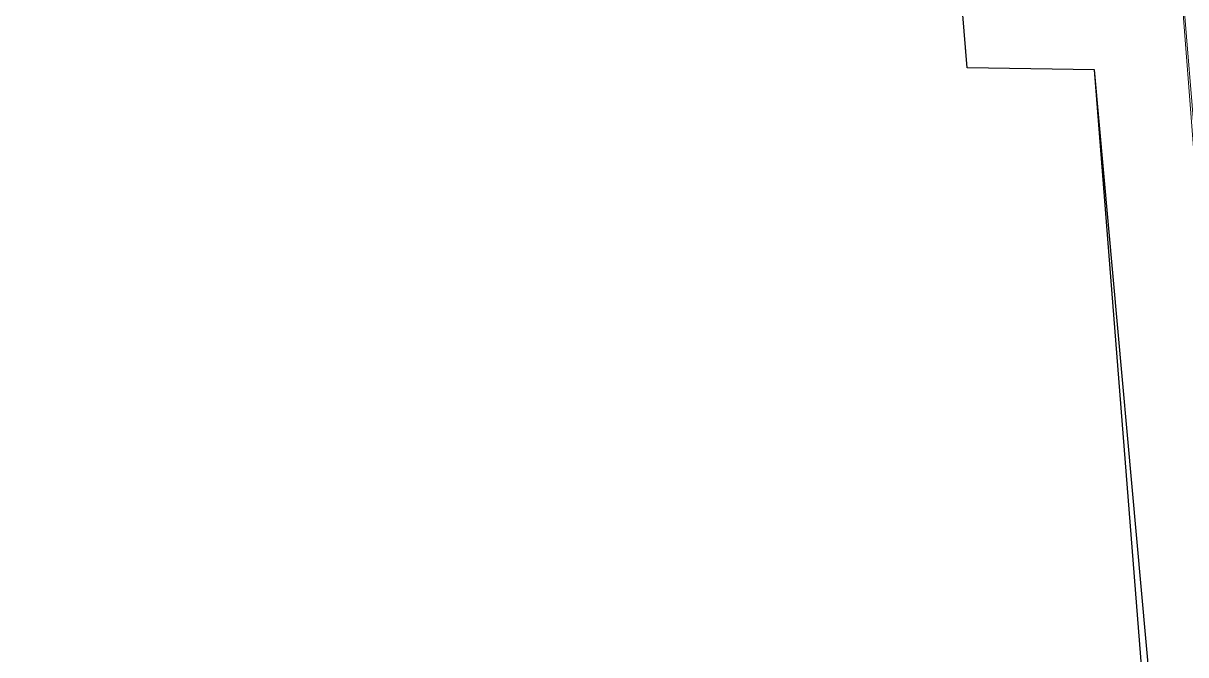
# Model space of a CAD drawing. Header units: metres. Extents: x -703672 to 3951284, y -4124475 to 4104628.
# Drawn here: x 328036.7 to 328178.7, y 4104202.8 to 4104279.9 of the extents above; entities that cross this region are included whole.
import ezdxf

# ---------------------------------------------------------------- set-up
doc = ezdxf.new("R2010")
doc.units = ezdxf.units.M
doc.header["$MEASUREMENT"] = 0
for name, color, linetype, lineweight in [('C-ANNO-TEXT', 7, 'Continuous', 25), ('V-ANNO-PATT', 9, 'Continuous', 0), ('V-SITE-FENC', 251, 'FENCE', 0)]:
    doc.layers.add(name, color=color, linetype=linetype, lineweight=lineweight)
doc.linetypes.add('FENCE', pattern='A,0.1,-0.01302,[7,dgnlstyle-tsaec.shx,S=0.000124008,R=0,X=0,Y=0],-0.01302', length=0.12604)

msp = doc.modelspace()

# ---------------------------------------------------------------- linework, layer by layer
at = {"layer": 'C-ANNO-TEXT', "color": 251, "lineweight": 30, "ltscale": 0.6, "elevation": 8.12919}
for points in [[(328148.52228, 4104316.836), (327636.29241, 4104274.83737), (327694.60428, 4104003.79269), (327867.58577, 4104017.9715), (327888.74897, 4103772.07525), (327930.14804, 4103772.34738), (327991.37739, 4103778.20553), (328030.98973, 4103774.98363), (328020.39741, 4103909.70113), (328021.61754, 4103915.7165), (328024.03488, 4103920.16623), (328073.81618, 4103990.31655), (328076.97676, 4104002.33663), (328073.07057, 4104056.32084), (328075.74611, 4104063.26121), (328158.65434, 4104190.30133), (328175.01748, 4104191.7786), (328167.57205, 4104274.24884), (328151.99519, 4104274.47909)], [(328148.52682, 4104316.7806), (327636.29241, 4104274.83737), (327694.60428, 4104003.79269), (327867.58577, 4104017.9715), (327888.74897, 4103772.07525), (327930.81456, 4103772.35176), (327991.37739, 4103778.20553), (328030.98973, 4103774.98363), (328020.39741, 4103909.70113), (328021.61754, 4103915.7165), (328023.61086, 4103919.38571), (328073.81618, 4103990.31655), (328076.97676, 4104002.33663), (328073.07057, 4104056.32084), (328075.74611, 4104063.26121), (328158.65434, 4104190.30133), (328174.08942, 4104191.69481), (328167.57205, 4104274.24884), (328151.99519, 4104274.47909)]]:
    msp.add_lwpolyline(points, close=True, dxfattribs=at)
at = {"layer": 'V-ANNO-PATT'}
msp.add_polyline3d([(328180.42291, 4104258.32882, 9.27802), (328179.8651, 4104265.4381, 9.31658), (328178.45061, 4104282.71271, 9.29151), (328177.16948, 4104298.66369, 9.29986), (328175.24068, 4104316.15035, 9.17769), (328173.91693, 4104319.11143, 9.22364), (328173.67537, 4104330.35569, 9.29042), (328173.42306, 4104334.52386, 9.34019)], dxfattribs=at)
at = {"layer": 'V-SITE-FENC', "linetype": 'FENCE', "ltscale": 40}
msp.add_polyline3d([(328174.06775, 4104326.59755, 9.03742), (328174.93241, 4104318.56841, 8.96785), (328177.33557, 4104294.86928, 9.09326), (328180.28409, 4104256.83144, 9.0933), (328182.54839, 4104232.40215, 9.0674), (328184.55703, 4104207.64111, 9.27902)], dxfattribs=at)

doc.saveas('drawing.dxf')
